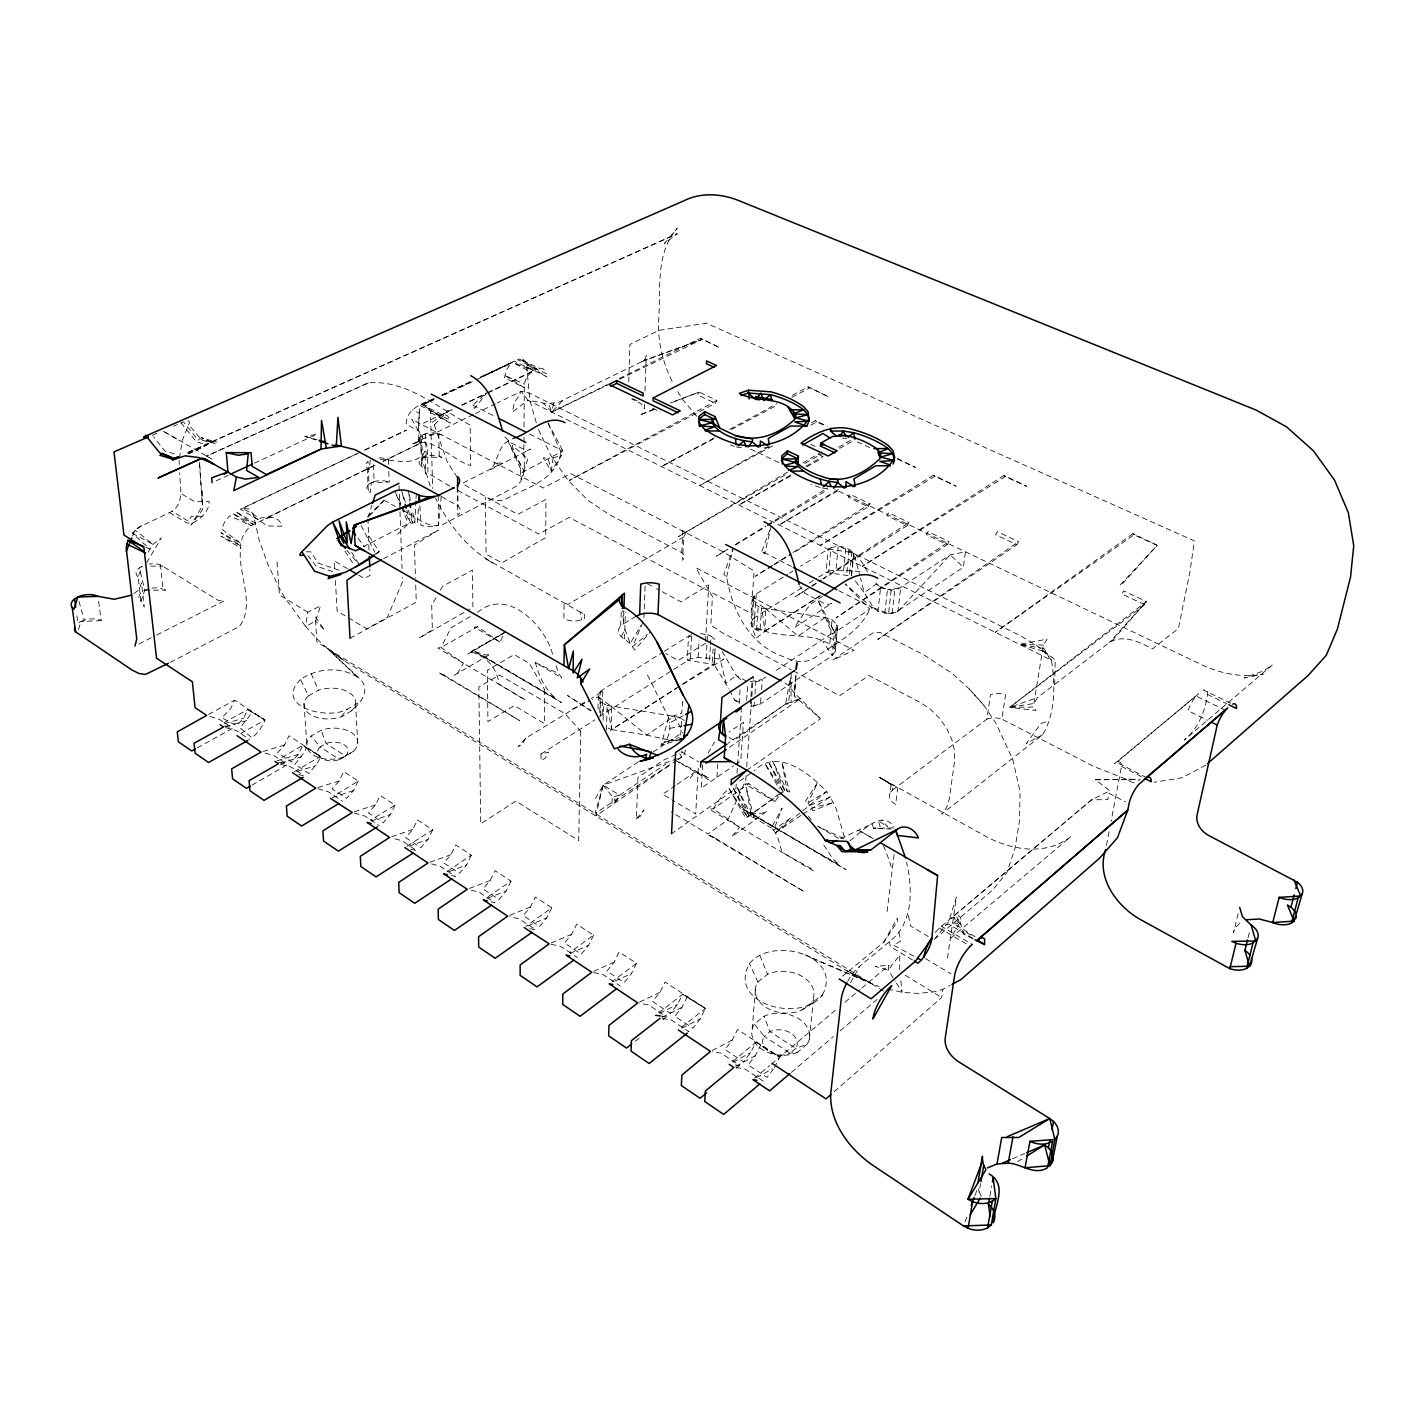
<?xml version="1.0" encoding="UTF-8"?>
<svg xmlns="http://www.w3.org/2000/svg" width="1425" height="1425" viewBox="0 0 1425 1425"><rect width="100%" height="100%" fill="white"/><g stroke="black" fill="none" stroke-linecap="round" stroke-linejoin="round"><path stroke-width="0.75" stroke-dasharray="5 3.75" d="M524.008 444.44C522.637 458.494 529.423 479.21 513.819 487.599L442.356 524.756C427.749 529.53 415.53 515.832 403.097 510.773M524.008 442.249L524.008 435.676M524.008 426.912L524.364 384.162A13.769 8.497 -64.5 0 1 531.276 372.263L533.787 370.66L514.211 361.131L480.1 377.126M527.108 367.116L546.594 376.592L526.912 364.871L546.292 373.635A13.751 8.461 -64.5 0 0 539.523 368.327L537.029 369.111L517.453 359.617L522.832 359.136L526.377 362.876L529.851 400.3L536.815 424.472M899.709 969.819L899.745 954.964L888.292 970.104L875.217 966.328L888.897 965.366L888.292 970.104L895.256 981.202M791.142 673.598L791.053 702.632L801.367 698.108L728.033 748.267M541.072 753.967L541.037 760.718L545.187 758.082L548.607 752.133L541.072 753.967L594.724 719.946M750.779 698.571L750.191 706.711L760.487 703.968L832.164 655.66L835.157 651.777L837.562 625.611L832.058 619.626L825.093 617.47L765.581 608.635C758.367 608.956 747.252 599.693 756.319 593.887L787.651 574.346M598.019 709.027L598.322 696.683L602.811 689.629L662.429 652.436M602.187 714.263L602.811 689.629L600.281 691.695L599.676 716.348L690.377 658.849L698.108 657.584L723.757 659.152L678.763 686.957M835.157 651.777L837.562 625.611M600.442 716.116L600.798 701.688L598.322 696.683L592.301 699.55M603.131 720.248L603.559 703.754L600.798 701.688M752.756 600.103L765.581 608.635L765.011 631.097L755.998 638.4L751.082 623.918L752.756 600.103L756.319 593.887L753.807 628.372L759.935 631.631L761.698 607.745L765.011 631.097C784.961 638.934 820.764 630.954 835.21 649.568M606.444 730.099L607.103 705.339L603.559 703.754M368.968 549.836L367.988 519.448M628.746 381.864L629.886 344.44L659.098 330.279L706.444 323.208L1194.382 540.912L1189.964 571.746L1178.439 628.443L1152.415 648.945C1139.929 642.087 1123.114 633.947 1109.38 642.479L1037.56 697.52L1033.891 703.522L1009.666 707.352L1146.448 601.528L1123.63 590.858L1121.867 593.993L1144.667 604.699L1146.448 601.528L1109.38 642.479M623.883 610.702L623.473 623.794L620.677 626.002A18.596 10.723 2 0 0 621.371 636.743L630.153 643.512L634.695 649.978L650.53 631.667M624.488 638.988L625.379 612.447M202.35 491.073L202.76 509.402L191.093 525.113L202.439 505.857L199.625 462.43M644.545 404.219L644.385 408.637L640.805 403.542L631.649 398.911M645.008 390.931L646.273 355.537L645.169 358.958L641.392 361.843L558.297 402.456L546.007 403.596L527.927 400.247L521.354 391.323L497.396 402.919M636.387 818.876L644.011 809.917L640.502 816.062L636.387 818.876L637.937 777.391L664.21 759.774L677.855 753.718M643.94 617.452L645.24 582.647M620.677 626.002L621.389 608.35M681.756 552.633L682.878 529.334A13.983 7.553 2.6 0 1 683.733 536.922L682.593 560.274A13.876 7.624 2.6 0 0 681.756 552.633L609.259 514.603L587.599 500.015L567.756 479.904L550.869 455.572L537.973 428.498M680.723 735.086L681.56 718.556L678.158 717.06L607.103 705.339L611.717 729.618L608.653 732.397M682.717 701.153L681.684 713.355L668.557 717.416L661.075 745.204L679.529 739.771M677.997 759.614L681.649 757.103L681.969 750.886M690.377 658.849L691.535 636.886M415.94 500.603L414.764 522.672L417.311 523.777L418.54 506.267M416.064 498.394L416.296 493.976M698.108 657.584L699.069 640.021M698.303 768.324L695.703 814.013L671.816 799.746M705.553 641.108L708.742 584.98L681.043 601.795L656.551 588.685M706.123 658.795L707.014 643.441M707.138 641.25L707.512 634.659L699.443 633.448M702.65 764.691L701.278 788.221L733.572 765.831M709.561 660.256L710.327 647.092M710.469 644.902L710.986 636.12L707.512 634.659M712.304 662.18L713.088 648.998M890.5 792.158L892.549 790.038L893.048 785.923L879.35 777.231L897.697 787.865L895.666 804.466A16.049 10.064 7.8 0 1 890.5 792.158L890.946 784.516L891.783 785.104L879.35 777.231L984.23 835.46C1010.129 850.119 1045.665 856.336 1070.727 836.689L950.742 938.113L960.254 921.975L960.878 917.842L958.562 915.687L950.635 918.644L1091.586 799.799L1109.933 790.804L1095.326 779.724L1140.249 779.332M715.083 649.052L714.157 664.424L728.887 688.827M716.935 777.337L717.772 764.014M433.93 398.786C422.406 403.026 405.787 409.313 406.25 424.383L419.324 431.241L419.021 443.887L383.076 461.344M740.092 689.825L739.112 704.075L734.641 699.996L729.849 690.68M736.244 784.088L735.941 788.417L671.549 833.75M737.01 773.258L741.374 710.487M746.647 700.316L747.662 686.048M751.082 623.918L752.471 619.501L754.146 595.703M691.642 634.695L688.524 636.173L687.277 660.345L714.157 664.424L714.976 648.874M750.922 696.522L751.955 682.272L759.4 681.007L766.027 677.089M746.077 775.752L745.756 780.134L727.961 819.713L707.976 833.999L671.246 811.912M746.718 766.953L751.67 698.784M751.812 696.593L753.255 676.804M756.533 630.206L758.26 606.337M754.057 706.39L754.359 702.311M754.965 694.153L755.856 681.934M760.95 697.858L760.487 703.968L750.191 706.711M761.573 689.718L762.339 679.547L747.965 681.969L736.28 675.575L722.137 651.403M795.809 676.02L794.277 695.97L820.497 718.752L746.504 770.498M752.186 1029.153L755.606 987.062M795.969 675.04L794.277 695.97L795.542 675.45M790.786 677.926L788.595 703.843L785.62 704.039L727.89 743.387M818.538 577.161L828.833 571.087L831.007 547.77C848.285 541.589 860.914 558.226 867.415 571.942M419.858 506.017L420.856 525.273A17.527 9.316 -1.1 0 0 438.472 525.291L441.447 494.119M828.833 571.087L835.958 569.982L838.185 546.683M829.777 643.548L832.058 619.626M834.284 647.36L836.6 623.42M843.547 571.087L845.827 547.77M846.877 572.387L849.193 549.088M849.603 574.115L851.918 550.78M370.268 459.883L369.271 469.698L367.258 468.237A13.555 6.929 -1.6 0 1 367.988 461.308L369.022 484.126A13.448 6.982 -1.7 0 0 368.309 491.126L370.304 492.587L371.302 482.701L374.134 481.579L373.136 458.779M809.364 1039.003L813.639 996.93M851.402 575.575L853.86 552.775L828.21 549.07L800.565 566.313M880.579 587.741L891.195 590.11L898.053 589.024L950.208 554.859L965.455 551.796L963.389 567.203L895.327 612.625L888.541 613.73L877.978 611.361L880.579 587.741L873.578 580.652M685.55 750.156L683.947 755.054L677.962 759.507M884.818 613.445L887.454 589.843L876.037 584.125L864.298 592.711L873.489 607.709L877.978 611.361M873.489 607.709L888.541 613.73L891.195 590.11M1146.644 777.712L1116.737 762.286L1198.496 693.815L1114.386 763.853L1116.737 762.286A17.438 6.145 -62.3 0 1 1121.493 766.401L1111.072 821.495M892.121 613.445L894.811 589.825M888.541 613.73L897.946 611.325L900.671 587.741L887.454 589.843M887.08 911.572L894.597 850.832M1054.66 684.766L1055.212 659.775L1036.403 645.4L1020.941 636.013L530.296 393.585L522.957 391.252L520.285 391.857L520.018 394.351L514.3 402.741L512.377 412.039L527.927 400.247L1051.418 660.22C1055.319 683.947 1055.658 713.48 1042.726 734.605L941.676 814.12L946.699 807.458L949.335 798.695L954.518 761.502L954.554 751.028L951.918 739.771L946.788 728.567L939.503 718.2L930.632 709.401L920.764 702.81L868.894 675.45L839.628 695.792L793.102 670.765M847.608 981.469A26.63 10.545 -59.3 0 1 859.827 966.168L889.378 941.711C913.55 923.329 912.819 889.111 906.532 862.41M1230.737 703.22L1203.484 690.021A16.672 5.593 -63.2 0 1 1207.474 694.42C1205.158 711.698 1197.944 728.87 1184.157 740.092L1272.347 664.976L1263.815 670.783L1244.132 677.962L1263.209 674.132C1242.404 677.979 1220.851 673.74 1201.863 664.816L834.943 489.416M972.954 938.808L963.318 933.981L963.817 930.561L972.438 936.403M834.248 1091.639L941.693 997.464L942.905 989.271L950.101 985.405M947.465 958.117L956.407 897.18L948.712 921.583L935.53 937.846M892.549 790.038L986.884 719.144L990.482 694.812A15.515 9.102 8.9 0 1 1005.569 694.741L1001.846 719.055L1094.258 766.703L1124.2 778.353L1139.145 780.294M179.479 458.298L182.151 440.824L189.65 422.103L188.617 420.927L185.66 421.23M253.828 516.634L267.312 525.95L281.847 526.235C280.173 516.42 267.579 515.779 260.045 518.326L242.695 508.369L249.108 508.992L253.205 514.158L259.225 540.182L267.704 564.051L278.926 587.385A133.38 71.553 61.9 0 0 285.463 598.589L305.591 626.43L315.584 621.158L320.607 605.767L307.8 612.18L305.591 626.43L316.688 638.525A133.38 71.553 61.9 0 0 327.394 648.428L360.293 679.208C373.831 693.191 353.952 711.146 341.323 716.793A25.882 15.337 -4 0 1 310.329 714.531A25.882 15.337 -4 0 1 308.459 695.863L300.515 679.458C317.615 667.559 343.496 665.938 360.293 679.208M1033.891 703.522L1043.367 645.08L1047.072 639.184L1019.409 644.314L1045.558 651.902L1051.418 660.22L1041.55 648.981M981.362 1196.288L979.189 1191.834L980.578 1183.658M989.894 1196.163L991.675 1185.938M729.137 737.473L734.142 740.394L785.62 704.039L790.358 677.944M423.207 457.283L441.928 457.265L439.274 456.196A13.146 6.733 -0.9 0 0 426.182 456.125L423.207 457.283A13.146 6.733 -0.9 0 0 421.533 466.171L420.856 443.567L422.744 434.661L441.394 434.768L438.722 433.699A13.235 6.662 -0.8 0 0 425.541 433.627L420.5 435.997L423.207 457.283L421.533 466.171L425.487 471.123L425.63 473.866L424.971 451.191C416.207 467.364 394.654 459.669 380.315 459.562M1106.459 845.274L1109.398 830.134M553.595 403.382L551.76 412.092L543.495 403.346M726.643 577L732.913 549.124L723.847 574.382L726.643 577C732.414 610.88 749.497 645.347 784.213 656.943C793.725 661.948 805.962 663.89 815.26 657.353C835.424 643.512 859.168 632.753 869.838 609.17L872.332 607.869L845.043 583.876L869.838 609.17L832.467 633.983L817.772 600.032L834.961 632.7L832.467 633.983M638.4 761.787L603.167 785.175L595.846 815.973L670.694 764.619M1238.147 913.71L1233.533 932.627L1234.638 928.352L1241.371 921.726M1248.051 937.757L1249.618 931.433M78.607 629.565L80.833 621.514L84.271 620.124A15.372 8.39 -7 0 1 101.139 620.641L98.503 600.388M677.516 758.581L603.167 785.175L595.098 813.39L676.127 760.701M801.616 587.884L754.609 617.666L751.937 626.216L765.011 631.097L820.23 596.006M367.899 517.507L371.889 505.287M148.378 588.863L144.78 590.271A14.927 8.087 -5.8 0 0 140.95 601.065L138.136 576.965L142.251 566.135L139.418 567.773L144.78 590.271L140.95 601.065L144.317 607.068L141.502 582.914L139.169 589.487L133.024 594.278M240.736 733.554L264.997 720.035L234.68 700.174L230.601 708.652L221.89 717.772L236.639 725.61L243.443 718.325L247.914 709.472L264.997 720.035L263.928 722.938L258.958 731.239L252.136 737.847L240.006 727.837L249.393 716.205L251.281 711.681L247.914 709.472L223.832 722.724M761.876 551.315L771.21 526.252L764.655 553.897L761.876 551.315L791.463 566.473M965.028 1221.848L967.326 1215.739M974.967 1195.397L977.265 1189.305M294.441 771.62L320.554 756.408L302.777 745.418L298.235 754.431L291.377 761.93L277.59 752.649L284.537 744.99L289.043 735.781L320.554 756.408L318.648 761.146L309.011 773.49L294.868 764.245L304.362 752.311L306.286 747.715L302.777 745.418L278.712 759.258M358.192 781.06L353.578 790.483L346.56 798.41L332.15 788.844L339.15 780.971L343.746 771.602L358.192 781.06L334.02 795.969M132.614 535.942L135.001 530.118L138.136 527.588L169.575 512.59C185.179 505.269 180.138 486.032 179.479 472.637M394.974 805.143L390.29 814.673L383.236 822.742L368.452 812.927L375.488 804.929L380.154 795.435L394.974 805.143L370.803 820.087M432.683 829.849L427.928 839.485L420.856 847.679L405.697 837.633L412.751 829.493L417.472 819.892L432.683 829.849L406.695 846.397M471.354 855.16L466.527 864.939L459.42 873.276L443.87 862.962L450.959 854.679L455.768 844.954L471.354 855.16L447.058 871.494M511.023 881.149L506.142 891.035L499.017 899.531L483.057 888.951L490.164 880.525L495.027 870.675L511.023 881.149L486.798 897.572M642.924 622.191L632.629 646.576L647.271 634.374M551.76 907.832L546.79 917.842L539.63 926.482L523.26 915.616L530.403 907.03L535.337 897.073L551.76 907.832L525.878 926.339M593.566 935.21L588.525 945.345L581.347 954.162L564.532 943.012L571.692 934.248L576.715 924.166L593.566 935.21L569.519 952.612M636.512 963.336L631.4 973.596L624.186 982.591L606.908 971.12L614.104 962.213L619.198 951.989L636.512 963.336L612.572 981.255M681.667 1027.247L705.428 1008.455L682.664 994.276L677.445 1004.447L670.356 1013.353L652.668 1001.472L659.882 992.388L665.065 982.021L705.428 1008.455L700.174 1018.946L692.942 1028.191L674.827 1016.328L681.934 1007.386L687.135 997.215L682.664 994.276L657.317 1013.959M621.371 636.743L624.827 629.048L630.153 643.512L640.805 625.753M732.503 1061.572L755.927 1042.263L760.612 1045.344L755.268 1055.747L748.143 1064.956L767.077 1077.371L773.187 1069.498M148.129 552.205L152.956 544.332L161.328 537.866L146.027 563.855M561.076 452.331L547.253 421.533L562.964 450.959L561.076 452.331C554.984 481.365 528.408 486.406 505.465 499.267C498.982 501.921 491.892 500.335 485.854 497.307M837.508 627.819L834.48 631.667L773.437 672.173M499.908 642.052L477.607 626.715L474.436 627.285L499.908 642.052L504.254 633.608M800.975 815.403L775.645 832.681L790.982 817.754L773.668 830.098L771.335 827.978L782.111 808.171L773.668 830.098L777.623 836.974L782.04 852.293L811.021 868.448L813.746 871.12L709.258 809.115L713.23 808.848L748.837 783.714L775.04 801.527L781.345 792.621M774.345 1067.824L779.724 1057.118L737.527 1029.473L732.218 1040.054L724.969 1049.441L743.458 1061.857L750.583 1052.665L755.927 1042.263L779.724 1057.118L760.612 1045.344M850.547 982.68L859.827 966.168M883.821 942.139L897.34 918.092L897.821 921.031L883.821 942.139L842.62 976.178M1016.862 544.724L1018.59 541.678L997.322 531.721L995.594 534.749L1016.862 544.724L877.836 639.397L1018.59 541.678M947.287 544.653L949.032 541.589L928.102 531.596L926.375 534.642L947.287 544.653L836.012 617.827L949.032 541.589M868.181 506.801L869.891 503.809L849.888 494.261L848.196 497.236L868.181 506.801L792.959 553.096M907.298 525.504L909.007 522.494L888.559 512.733L886.849 515.725L907.298 525.504L823.223 578.978M595.454 798.641L603.167 785.175L619.626 795.132L612.216 797.198L612.002 804.021L616.134 801.224L619.626 795.132L665.813 764.085M708.136 753.148L714.584 741.855M716.953 400.443L569.412 480.403L715.35 403.239L716.953 400.443L699.087 392.089L670.409 402.901M525.647 738.203L522.245 744.117L518.077 746.718L525.647 738.203L589.291 699.461M822.492 994.882C843.76 954.465 770.818 936.011 749.532 963.567C726.34 1004.269 801.616 1023.809 822.492 994.882L801.865 1010.004A29.497 20.805 6.1 0 1 765.884 1007.332A29.497 20.805 6.1 0 1 757.904 982.003L749.532 963.567M436.068 597.627L431.686 605.18L432.381 629.939L418.879 638.222L465.387 611.681M440.45 590.057L442.658 586.281L472.352 570.125L472.922 607.299L467.275 610.595M600.281 691.695L598.749 694.1L591.179 698.392M487.688 391.732L474.578 408.405L472.779 405.217L486.192 393.068M341.323 716.793L347.379 709.116L358.031 703.042M690.056 778.335L695.24 771.94L708.938 778.139L674.773 759.792M169.575 512.59L186.942 523.028L192.66 523.046C200.854 518.878 209.172 511.219 209.172 501.368L194.103 501.333L180.832 493.46M1111.963 640.947L1146.448 601.528M807.227 1044.169L797.733 1052.184L790.109 1053.182A17.385 12.576 6.2 0 1 768.948 1051.579A17.385 12.576 6.2 0 1 764.228 1036.313L754.448 1024.058L764.014 1016.257A29.07 20.947 6.2 0 1 799.087 1019A29.07 20.947 6.2 0 1 807.227 1044.169L795.791 1048.39L790.109 1053.182L764.228 1036.313L769.945 1031.611A17.385 12.576 6.2 0 1 790.964 1033.232A17.385 12.576 6.2 0 1 795.791 1048.39L769.945 1031.611L764.014 1016.257M145.742 547.307L149.678 548.874L132.204 533.146L141.449 525.665M897.946 611.325L950.208 554.859L963.389 567.203M757.904 982.003L767.594 974.29A29.497 20.805 6.1 0 1 803.183 977.051A29.497 20.805 6.1 0 1 811.484 1002.06M369.342 515.975L383.717 500.816M562.287 400.977L551.76 412.092L548.554 403.685M434.34 424.953L448.287 410.489L431.917 422.619L434.34 424.953L447.379 462.27L458.191 478.693M367.757 516.367L383.272 500.923M300.515 679.458C272.887 707.245 328.89 720.391 347.379 709.116M397.575 534.215L408.405 523.83L414.764 522.672L412.27 509.918M935.406 932.484A25.223 9.548 -60.2 0 1 939.36 928.049L1091.586 799.799L1107.831 799.639L1109.042 793.28L1125.394 801.865M779.279 793.868L745.809 818.199L728.994 788.577L723.223 793.974L713.23 808.848L739.611 827.123L731.72 836.724L767.042 811.146C759.507 815.723 750.209 813.265 743.031 809.186L846.022 869.678L749.675 812.286M661.075 745.204L664.513 742.176L679.191 737.562M752.471 619.501L754.609 617.666M791.463 1072.295L833.429 1036.581M840.144 1030.863L877.087 999.459M934.212 939.467L992.227 890.447L1006.958 872.527L1015.01 848.338L1019.481 821.067L1020.086 791.748L1012.908 759.899L996.057 723.437L983.873 705.304L969.374 689.041L952.132 673.402L924.059 654.948L880.276 632.486L873.578 632.433L832.681 660.096L854.02 650.299L695.738 567.631L712.447 596.576L710.79 625.058L721.353 632.166L791.16 669.714M754.538 1078.262L769.642 1065.579M771.335 1064.154L836.404 1009.417M844.882 1002.309L860.112 989.52M861.804 988.095L888.897 965.366M775.645 832.681L826.518 791.641C809.543 773.098 777.07 747.43 754.057 770.978M736.333 1068.198L739.628 1065.455L721.032 1053.093L712.607 1051.757M375.933 554.165L379.139 551.653L368.273 534.963M635.212 1041.247L640.413 1037.186M663.017 1019.516L666.49 1016.809L648.713 1004.981L639.593 1003.253M683.733 536.922L567.987 604.396L564.104 602.632L563.89 618.557A14.482 8.265 0.9 0 0 581.489 619.857L584.446 618.521L584.517 614.549L485.889 558.814L492.801 563.035C467.347 548.322 448.537 524.275 435.587 498.251M849.977 840.732C860.647 833.322 881.487 808.349 893.992 826.91M1144.667 604.699L1009.666 707.352L1035.993 710.469L1034.194 706.996L1009.666 707.352L1037.56 697.52M353.578 751.224L339.56 759.561A15.283 9.316 -4.3 0 1 321.284 758.207A15.283 9.316 -4.3 0 1 320.126 746.896L311.167 735.959L321.106 730.259A25.543 15.497 -4.3 0 1 351.405 732.557A25.543 15.497 -4.3 0 1 353.578 751.224L339.56 759.561L320.126 746.896L326.058 743.458A15.283 9.316 -4.3 0 1 344.227 744.812A15.283 9.316 -4.3 0 1 345.491 756.069L326.058 743.458L321.106 730.259M529.637 434.055L562.964 450.959L522.173 472.387L508.03 441.144L513.926 438.188M728.994 788.577L747.288 816.917L777.712 795.88M779.493 794.598L784.819 790.768L789.575 792.015L781.933 761.93L787.134 790.982L772.671 761.039L784.819 790.768L782.842 791.303L764.815 763.444L779.279 788.969M1132.964 533.609L995.309 632.344L1133.962 534.803L1157.225 545.312L1122.437 583.858L1119.818 585.354L1157.225 545.312L1132.964 533.609L1133.962 534.803M308.459 695.863L318.523 690.252A25.882 15.337 -4 0 1 349.214 692.568A25.882 15.337 -4 0 1 351.387 711.039M739.735 781.043L752.275 772.243M735.371 764.584L740.751 760.861L743.476 722.297L729.03 732.076M675.308 785.567L662.643 794.259L669.982 798.641M677.124 784.338L695.24 771.94M802.792 814.174L830.258 796.967L836.065 808.313L845.025 839.378L817.238 825.983M653.238 751.937L682.913 732.236M809.881 587.207L795.203 596.79L810.148 587.296M811.716 586.013L820.907 580.011M822.742 578.817L909.007 522.494M375.47 554.04L379.139 551.653M607.905 728.015L611.717 729.618L680.438 685.461M682.29 684.249L713.872 663.961M820.159 595.65L765.011 631.097L753.807 628.372M822.688 596.256L811.912 603.185L807.387 608.154L794.366 627.677L831.826 603.327L828.299 604.503L824.077 603.398L804.911 593.299L799.853 586.174M1004.055 475.38L862.339 566.313L1005.195 476.627L1026.855 486.406L1004.055 475.38L1005.195 476.627M801.865 1010.004L812.321 1003.289M812.018 586.103L821.352 580.153M598.322 696.683L611.2 706.319L611.717 729.618L676.893 688.132M809.133 583.11L816.65 578.354M772.243 565.565L755.339 576.252L772.279 565.832M774.131 564.371L791.017 553.684M792.906 552.508L869.891 503.809M705.428 643.263L678.175 660.47L665.813 653.63M369.022 484.126L371.302 482.701L389.239 482.077L388.669 467.578M187.655 452.562L677.196 233.771L664.388 243.55L677.196 228.321C654.627 253.882 661.2 290.985 658.528 322.014C657.994 343.585 663.498 365.138 673.58 384.144M1042.726 734.605L1026.232 743.636L1040.945 723.473L1048.586 721.032M664.299 651.278L688.524 636.173L692.692 636.797M789.503 573.206L793.191 570.908M933.624 475.113L820.194 545.383L934.853 476.342L956.157 486.174L933.624 475.113L934.853 476.342M1017.592 1161.678L1024.807 1157.207M774.149 564.674L791.089 554.254M727.765 549.231L716.419 556.178L727.783 549.409M735.318 544.599L765.528 526.074M767.416 524.917L827.872 487.867M635.96 616.277L623.473 623.794L622.761 610.541M838.096 489.612L779.065 524.97L839.663 489.719M505.127 631.916L467.667 654.182L505.733 632.059L469.591 652.312L472.512 652.347C487.314 657.335 497.307 668.574 499.017 684.321L525.593 700.103L437.867 648.037L441.02 647.484L477.607 626.715M735.353 544.902L765.617 526.858M767.505 525.736L828.067 489.63M787.562 472.049L678.407 536.584L787.758 473.385M802.881 463L822.029 451.672M252.083 785.122L287.476 764.637L273.6 755.41L263.18 752.649M790.661 475.042L738.916 505.02L791.249 475.612M805.998 466.153L823.24 456.16M838.577 447.29L853.913 438.401M805.036 463.41L822.296 453.417M769.126 446.613L699.711 485.551L773.828 445.259M811.538 422.833L815.385 420.66L827.337 426.164M470.25 616.58L451.048 627.819L441.02 647.484L463.392 663.177L457.835 672.992L454.005 675.379L490.325 654.253L485.622 655.019L474.81 651.599L561.61 702.596L480.35 654.111M477.642 612.429C507.353 586.316 546.363 626.644 552.971 655.749M806.764 466.901L822.261 458.173M839.699 448.376L855.214 439.666M197.327 747.858L232.738 728.228L219.379 719.34L208.798 716.062M756.443 1077.692L772.546 1068.803M735.799 1066.399L755.268 1055.747M714.192 437.867L661.432 466.545L713.978 438.686M729.832 429.352L776.732 403.863M792.371 395.348L808.011 386.852L828.691 396.88L808.011 386.852M208.549 714.406L234.68 700.174M350.033 638.275L416.278 602.205L415.548 580.242M810.878 425.113L816.739 421.925L824.701 425.594M733.056 1062.195L750.583 1052.665M677.249 739.771L664.513 742.176A25.062 19.772 73.1 0 0 669.857 728.317L669.697 722.849L683.466 715.546M1205.799 765.118L1181.931 777.818L1154.072 782.218M731.488 429.406L776.251 405.68M791.819 397.415L809.329 388.134M712.304 1050.474L732.218 1040.054M383.521 558.707L438.383 530.118L414.408 545.116L415.477 578.051M170.359 662.304L239.347 626.519C256.126 604.503 237.12 572.886 240.683 548.019L240.843 543.335A20.324 13.805 -57.7 0 1 251.192 525.683L375.345 465.031M363.375 546.683L410.204 522.708L406.838 510.382M463.285 482.897L502.17 463.161L495.544 463.036M138.973 643.993L154.844 635.96M156.821 634.962L224.259 600.816L217.847 600.21L160.402 564.852A15.034 8.016 -5.6 0 0 149.376 564.051M681.934 1028.102L700.174 1018.946M662.108 1017.29L681.934 1007.386M607.228 384.518L551.76 412.092L607.762 384.999M619.127 378.605L700.352 338.242L719.91 347.736L700.352 338.242M659.597 1013.3L677.445 1004.447M473.438 414.532L411.54 444.511C432.719 434.518 451.565 460.649 470.749 465.512L470.143 425.006C438.205 408.013 406.553 379.388 368.22 382.915L206.447 456.16M475.433 413.571L495.401 403.898M375.096 465.209L265.282 518.504L271.854 517.471M383.289 461.183L419.021 443.887L418.469 425.612L419.894 405.359L439.595 415.548L452.206 409.955M619.75 379.192L701.759 339.542L643.601 360.507M242.695 508.369L356.517 453.987M364.497 450.175L406.446 430.154L362.413 451.102M451.618 409.812L418.469 425.612L419.538 410.738L419.413 413.268L412.395 409.848M461.647 405.038L485.693 393.567M487.688 392.623L537.029 369.111L519.341 358.975L539.523 368.327M462.092 405.252L485.8 393.941M487.777 392.997L531.276 372.263L512.305 362.271L480.172 377.34M572.28 709.116L590.306 700.512M639.611 1002.042L659.882 992.388M360.418 452.063L240.344 509.224L258.299 519.751L255.289 523.1L235.553 511.504L253.205 524.257L232.471 513.321L251.192 525.683L229.55 515.743L224.651 521.924L221.677 529.138L240.843 543.335L221.053 532.772L240.629 545.722L221.035 536.245L240.683 548.019M840.625 838.613L872.225 823.686L873.543 828.406L890.981 829.012M441.964 395.01L472.067 380.903M421.942 404.647L427.375 405.519L430.403 410.507L449.873 419.93A14.268 9.156 -62.7 0 0 442.32 414.675L421.942 404.647L433.984 399L421.942 404.647L439.595 415.548M442.017 395.242L472.138 381.098M423.92 404.451L433.984 399.713M444.048 394.992L474.24 380.831M476.253 379.887L512.305 362.271L533.787 370.66M831.007 547.77L828.21 549.07L826.055 572.387L851.509 576.11L853.86 552.775L859.898 575.896M216.155 480.831L228.249 475.238M254.452 463.161L316.902 434.322L304.879 436.442L317.437 440.396M442.053 395.366L472.245 381.455M480.296 377.732L510.488 363.82L506.124 370.34L504.503 377.839L524.026 387.458L504.682 375.381L524.364 384.162M615.208 981.041L631.4 973.596M368.22 382.915L206.625 456.089L210.009 457.995M593.798 971.333L614.104 962.213M188.474 452.384L677.196 233.771M187.868 453.631L207.355 444.903L196.525 441.928L181.082 422.887L173.422 426.218M152.404 435.373L158.478 432.541M570.16 953.325L588.525 945.345M1012.534 1158.792L1024.575 1153.573M527.927 925.947L546.79 917.842M551.226 942.958L571.692 934.248M188.243 452.918C191.36 455.804 218.061 434.928 217.223 443.959L201.833 440.2L188.706 424.686M810.113 805.303L830.258 796.967L826.518 791.641L807.957 802.952L805.553 801.188L817.772 782.236L807.957 802.952L812.98 810.825L833.465 802.578L811.84 807.993M181.082 422.887L183.54 421.889L198.182 440.254L199.749 438.686L212.806 442.623L201.067 437.528L215.175 441.821M509.758 915.331L530.403 907.03M487.475 898.302L506.142 891.035M449.32 871.601L466.527 864.939M653.95 409.545L639.593 415.102L654.039 409.082M672.404 402.402L699.087 392.089L697.484 394.85L715.35 403.239M469.395 888.434L490.164 880.525M785.62 704.039L801.367 698.108M641.392 361.843L701.759 339.542M430.047 862.232L450.959 854.679M409.028 846.094L427.928 839.485M391.732 836.707L412.751 829.493M332.239 797.608L353.578 790.483M371.302 820.978L390.29 814.673M354.362 811.805L375.488 804.929M317.917 787.526L339.15 780.971M263.037 751.509L284.537 744.99M280.636 763.087L301.726 756.746M277.127 760.754L298.235 754.431M296.845 771.442L315.994 765.724M224.366 723.597L243.443 718.325M246.81 720.533L223.493 727.017L236.105 730.473L249.624 739.468M669.857 728.317L681.987 726.055M763.818 447.967L769.607 446.951M748.837 783.714L744.848 784.035L775.04 801.527M101.139 620.641L80.833 621.514L77.947 623.277L76.558 613.124M893.493 827.889L873.543 828.406L880.187 826.322L878.138 820.568L887.668 826.928L881.719 819.927M144.78 590.271L165.799 590.128L163.056 588.846L160.402 564.852M1095.326 779.724L1131.664 779.635L1126.961 780.419L1134.763 783.144M150.623 566.135L163.18 566.135M202.19 516.277L191.377 516.26L188.456 521.283L172.015 511.183M306.339 551.796L310.792 551.831L318.113 563.089L341.127 570.908M860.059 571.443L835.958 569.982M842.549 438.098L846.717 438.508M735.941 1067.681L744.313 1068.572L763.159 1081.112M735.442 1065.009L739.628 1065.455M747.288 816.917L732.682 787.01L749.265 816.382L754.039 817.701L771.335 827.978M662.304 1018.572L670.979 1019.783L689.005 1031.771L684.712 1031.041M659.971 1015.883L666.49 1016.809M611.717 729.618L646.772 735.122L673.099 740.893M736.547 446.951L742.657 447.984M821.993 487.92L828.281 488.989M1043.706 648.5L1019.409 644.314L1043.367 645.08L1045.558 651.902M529.904 928.673L535.658 929.759L519.27 918.858L509.633 916.613M593.637 972.616L602.953 974.522L620.231 986.029M451.493 875.538L455.448 876.393L439.88 866.044L429.958 863.497M551.065 944.241L560.559 946.325L577.374 957.511M887.971 989.11L902.203 992.299L917.896 993.439L932.716 991.996A157.694 99.198 52.3 0 0 942.905 989.271M491.126 901.793L495.027 902.72L479.067 892.103L469.27 889.717M280.6 764.263L290.967 766.971L303.258 775.147M279.175 762.464L287.476 764.637M410.845 849.14L416.866 850.725L401.708 840.643L391.626 837.953M304.879 436.442L317.08 439.719M224.331 725.913L232.738 728.228M354.273 813.052L364.462 815.866L379.246 825.698M317.846 788.773L328.142 791.712L342.57 801.295M298.805 774.505L305.021 776.322M174.402 453.934L164.908 451.03L153.651 436.941M332.684 571.657L315.994 566.01L307.889 555.554M811.662 958.223L870.586 983.143A157.694 99.198 52.3 0 0 879.136 986.456M734.641 699.996L740.466 702.507M804.965 954.803L870.586 983.143L846.931 970.852L344.333 660.826L327.394 648.428L356.161 676.02M862.659 979.527L846.931 970.852L870.586 983.143M897.091 458.298L915.402 467.382L894.579 457.799M857.244 441.857L871.868 448.608M810.611 444.297L816.329 446.987M818.271 454.308L824.095 457.051M535.426 662.643L558.564 673.58L561.913 677.997L535.426 662.643C538.971 676.056 545.009 689.237 555.75 698.392L474.81 651.599M750.619 449.107L778.727 462.537M632.682 398.697L638.632 401.565M652.543 408.227L660.488 412.039M1207.474 694.42L1226.836 703.808M1225.429 710.363L1196.163 696.113A16.69 5.611 -63.2 0 0 1188.04 710.683L1207.509 720.266M472.779 405.217L494.35 416.153M838.808 590.698L872.332 607.869M1121.493 766.401L1141.942 776.946M430.671 412.805L450.3 422.958L430.403 410.507L432.683 488.472M647.128 583.662L654.663 587.688M449.748 486.121L427.999 473.118L427.233 445.865L411.825 419.36L543.299 488.027L570.677 473.617L722.653 551.6L754.146 571.015L751.153 613.373L569.216 517.435L538.775 534.001L451.689 487.172M132.204 533.146L152.956 544.332L135.001 530.118M441.893 496.808L458.084 506.053A17.421 9.245 -0.9 0 1 457.728 515.298L457.14 485.711M913.835 956.193L893.707 945.256L900.689 940.963L898.819 931.772M383.806 500.086L395.384 506.498M176.771 438.9L162.521 430.778L211.684 458.939M873.24 838.613L858.206 830.027L873.258 838.666M819.09 827.052L839.503 838.88M743.031 809.186L839.129 864.815L832.788 858.652L822.973 843.814M681.756 751.973L698.678 761.805M347.397 568.575L334.287 560.916L334.911 571.799M358.637 575.148L364.248 578.443L370.144 575.344L369.859 568.967M590.752 710.843L567.524 695.525L591.179 710.612M674.702 759.935L711.217 781.31M972.901 938.398L948.516 924.112L941.319 926.25L972.242 944.419M939.36 928.049L970.283 946.253M928.316 936.546L910.611 926.054L907.939 913.354M925.555 958.633L950.92 973.845M582.558 613.356L580.171 611.931L581.489 619.857M912.499 959.933L890.34 946.592L889.378 941.711M307.8 612.18L279.496 594.973L276.788 558.618M905.196 975.27L941.693 997.464M251.281 711.681L264.997 720.035M306.286 747.715L320.554 756.408M883.607 991.159L316.902 641.962L315.299 616.722L324.651 630.206L315.584 621.158M687.135 997.215L705.428 1008.455M975.092 936.724L952.898 923.044L957.653 923.258L953.396 916.987L960.735 924.558L956.193 915.901M784.926 682.985L789.022 685.728L793.832 692.408L820.497 718.752M464.764 485.052L517.756 514.425L545.953 499.445L545.686 537.581L501.867 562.875L486.067 554.129L485.426 497.129M710.986 636.12L715.599 640.252M333.005 652.971L344.333 660.826L327.394 648.428M740.786 679.636L736.28 675.575L726.02 683.234L718.218 650.993M681.56 718.556L684.249 720.533M611.2 706.319L646.772 735.122L674.292 716.134L681.969 730.455M765.581 608.635L798.107 636.049L825.093 617.47L834.48 631.667L832.164 655.66L822.866 641.357M815.385 420.66L816.739 421.925M696.7 416.26L682.86 399.713L676.376 389.542M983.873 705.304L969.374 689.041M346.756 550.139L359.421 564.906M603.167 785.175L616.134 801.224M808.527 816.293L811.181 819.624M855.356 581.097L864.298 592.711L860.451 577.998M358.067 538.347L364.479 546.772M504.967 436.905L510.15 442.338L524.364 449.641L527.802 450.425L530.527 449.089L490.449 469.733C498.091 461.504 497.539 447.129 508.03 441.144L524.044 471.016M344.993 551.101L354.237 565.315M896.414 983.054L902.203 992.299L900.457 978.049M351.654 552.312L358.316 563.107M784.819 790.768L768.52 761.841L782.842 791.303M679.743 753.504L681.649 757.103M361.131 525.54L374.935 552.259M647.431 674.969L668.557 717.416L669.697 722.849M394.796 491.18L401.547 504.967M402.509 506.944L410.204 522.708M311.167 673.598L318.523 690.252M396.506 495.259L400.763 505.465M401.601 507.514L408.405 523.83M749.265 816.382L736.814 786.262L751.581 816.65L746.094 787.259L754.039 817.701M759.81 955.498L767.594 974.29M430.225 486.05L422.584 461.201L419.502 437.03M405.412 502.01L401.262 489.844L404.611 502.152M408.191 510.132L412.359 522.316L410.827 509.705M556.088 665.653L558.564 673.58M78.945 601.261L84.271 620.124M960.254 921.975L963.318 933.981M978.405 1188.788L979.189 1191.834M409.367 495.027L410.614 501.404M408.53 490.77L409.812 501.279M199.358 462.306L202.439 505.857M304.042 703.558L306.82 743.743M335.409 580.509L337.137 611.022L366.688 628.781L387.279 617.559L402.545 581.667L402.384 577.303M355.591 703.291L357.711 743.387M367.258 468.237L368.309 491.126M388.33 459.295L388.58 465.512M399.018 485.533L399.267 492.088M399.338 494.279L399.908 509.562M399.98 511.753L402.064 568.557M425.541 433.627L426.182 456.125M179.158 460.471L179.265 464.532M438.722 433.699L439.274 456.196M457.728 487.101L458.084 506.053M438.259 495.401L438.472 525.291M373.938 481.668A13.448 6.982 -1.7 0 1 389.025 482.184M138.136 576.965A15.034 8.016 -5.6 0 1 139.418 567.773M151.852 588.169A14.927 8.087 -5.8 0 1 162.806 588.97M379.157 457.924A13.555 6.929 -1.6 0 1 388.134 459.402M420.856 443.567A13.235 6.68 -0.8 0 1 420.5 435.997M986.884 719.144A15.408 9.156 9 0 1 1001.846 719.055M734.409 446.346A79.533 39.33 4 0 1 730.223 445.01M820.123 487.386A81.635 41.272 5.3 0 1 811.163 484.358M883.429 845.72A140.612 85.874 53.5 0 1 892.21 870.194M343.657 757.067A25.543 15.497 -4.3 0 1 313.055 754.822A25.543 15.497 -4.3 0 1 311.167 735.959M797.733 1052.184A29.07 20.947 6.2 0 1 762.286 1049.53A29.07 20.947 6.2 0 1 754.448 1024.058M544.617 689.629L544.386 723.597L514.283 705.624L487.92 721.638L487.35 670.338L514.158 654.592L529.37 663.444L544.617 689.629M580.741 731.203L578.71 840.518L515.868 801.064L480.742 823.775L478.853 687.117L499.373 674.969L565.155 713.8L580.741 731.203M553.114 457.87L551.261 471.034L543.174 457.853L548.144 458.191L551.261 471.034L561.664 455.377L553.114 457.87M527.838 458.957L521.087 479.334L520.072 463.695L514.425 454.931L512.466 445.597L527.838 458.957M444.083 675.129L438.508 672.529L519.68 720.587L444.083 675.129M714.388 837.651L707.708 834.444L804.306 891.729L714.388 837.651"/><path stroke-width="1.5" d="M583.146 682.041L581.008 678.478A18.988 11.115 58.4 0 0 572.672 670.498L563.944 665.564L564.336 644.795L624.417 593.245L623.954 608.511M616.633 383.378L616.722 380.546L643.174 393.157L643.085 395.99L616.633 383.378L610.791 386.282M833.554 488.258L837.793 482.523L838.06 479.584L829.457 478.711A61.489 31.083 5.2 0 1 798.107 463.802L798.374 456L787.508 450.87L781.737 456.018L782.913 462.947L787.152 468.184A81.706 41.218 5.2 0 0 822.243 484.981C848.142 491.483 881.273 480.938 894.775 457.657L893.065 450.799L888.541 445.722A82.846 42.465 4.9 0 0 853.842 429.816C834.712 423.67 816.365 431.971 800.993 443.193L828.246 455.982L837.116 450.834L820.729 443.193L820.479 446.078L835.032 452.883M635.96 616.277L639.629 614.603L640.733 584.161A18.668 10.509 2.3 0 1 659.258 584.161L657.994 614.567L781.025 680.865M714.37 367.383L706.408 363.731L706.551 360.935L716.508 365.495L653.22 397.931L653.095 400.781L678.211 412.769M621.478 606.142L621.941 595.098L622.654 608.332M651.243 751.723L649.319 758.082C671.033 751.26 703.843 732.682 688.952 705.25C668.467 672.083 659.508 626.697 622.743 606.427A18.774 10.616 2 0 1 619.483 599.551L620.267 597.235M671.549 833.75L675.557 752.525L726.857 718.147M758.438 447.29L752.329 441.875C737.901 440.254 719.963 435.712 712.055 422.708L698.642 419.431L704.573 414.532L704.734 411.683L715.065 416.581L719.785 428.106L735.567 435.623L752.525 438.989L752.329 441.875L748.125 446.951M698.642 419.431L714.905 419.431L715.065 416.581M700.548 767.077L700.833 761.841L726.091 744.616M335.374 444.653L341.466 446.292L336.264 446.346L337.957 417.329L341.466 446.292L354.968 449.641L439.951 495.775M760.077 446.738L760.433 441.037L767.772 445.758M720.302 724.06L721.976 697.431L753.255 676.804M794.705 670.391L723.401 718.966L722.475 733.572L725.806 735.532M825.289 840.501L836.796 845.47L841.997 851.687L867.825 851.812C859.364 854.929 851.188 848.178 846.913 841.391L825.289 840.501C800.209 803.718 763.266 777.908 724.203 757.762L725.592 736.511L723.401 718.966M749.123 398.964L748.41 390.218L770.907 391.839A80.726 40.417 3.6 0 1 803.949 406.962L808.082 411.807L809.097 421.141L794.723 421.96L806.817 426.057L808.349 422.78M418.843 501.885L419.306 495.312C411.736 491.678 403.222 487.991 394.796 491.18L332.684 522.084L327.483 525.611L301.904 551.76A23.263 3.473 -32.1 0 0 303.151 555.073M782.396 464.123L781.523 458.921L787.277 453.756L787.508 450.87M796.326 669.376L796.824 662.714L796.183 669.073M844.366 488.241L837.793 482.523C822.546 480.813 804.074 475.79 795.435 462.377L781.523 458.921L798.142 458.903L798.374 456M836.813 436.335L830.49 431.027L830.757 428.159M914.333 961.038L918.021 963.264L921.156 960.165A20.075 7.713 -60 0 0 931.861 938.648L937.614 875.52L880.775 842.977M143.765 546.523L128.001 540.271L126.184 547.859L136.747 639.006L135.019 646.006M679.529 739.771L683.626 738.56L688.952 705.25M992.406 1181.842L993.118 1177.763L995.843 1198.567L991.337 1224.948L987.614 1227.798A19.986 15.23 14.9 0 1 968.074 1228.314L972.58 1201.667L967.967 1199.28L982.555 1160.734L982.448 1156.209L977.942 1182.732M980.934 1181.628L983.731 1165.276L982.555 1160.734M990.179 1216.701L988.451 1204.339L989.52 1198.193M987.507 1167.877L997.037 1163.958L1001.686 1137.506L1018.822 1137.471L1049.744 1118.536L1053.52 1121.493A19.665 14.25 15 0 1 1057.314 1136.153L1052.131 1162.551L1049.904 1165.703L1025.02 1167.77L1029.972 1141.318L1054.856 1139.501L1057.314 1136.153M987.614 1227.798L992.317 1201.168L995.843 1198.567L967.967 1199.28L985.94 1169.729L983.731 1165.276M997.037 1163.958L1008.205 1163.121L1012.979 1136.687M162.361 453.56L173.779 459.473L159.974 455.323L162.361 453.56L175.507 458.903L172.728 459.741L185.179 455.84L198.841 457.55L213.821 464.069L203.9 458.44L236.407 477.072L233.771 490.645L320.999 449.053L338.918 446.292M1105.622 849.585C1095.967 877.266 1116.167 905.481 1139.359 918.965L1229.811 968.662A17.723 11.347 16.1 0 0 1246.626 968.377L1249.547 966.221L1257.562 938.523A17.866 11.293 15.8 0 0 1251.186 925.092L1242.44 916.649L1239.679 907.387M1052.131 1162.551A19.469 14.303 15.4 0 0 1048.39 1147.855L1049.976 1139.733M1051.935 1129.597L1053.52 1121.493M974.878 939.77L984.497 944.579L984.639 938.861L982.377 937.686L978.779 939.004L1127.763 810.148L1129.028 803.771A17.617 6.003 -62.3 0 1 1138.664 784.516L1227.744 708.029L1144.311 779.297M1229.811 968.662L1236.045 943.225A17.884 11.293 15.8 0 0 1253.003 942.976L1257.562 938.523M1229.971 966.684L1249.547 966.221L1244.898 950.422L1247.516 939.877M1246.626 968.377L1253.003 942.976M1225.429 710.363A16.815 5.451 -63.1 0 0 1217.253 725.04L1196.982 815.332C1195.646 823.614 1201.4 831.452 1208.4 835.317L1297.498 882.271A17.474 10.688 15.8 0 1 1302.308 893.582L1300.704 895.969L1279.169 897.376L1272.739 922.545L1259.379 919L1246.626 919.748M1295.503 912.962A17.332 10.741 16.1 0 0 1290.961 907.315L1294.221 894.793M1295.859 888.523L1297.498 882.271M1302.308 893.582L1294.096 921.102L1272.739 922.545A17.332 10.741 16.1 0 0 1291.531 923.026L1298.139 897.875L1300.704 895.969L1293.9 879.973M372.548 503.239L375.202 495.098L398.947 483.342M971.138 1205.568L974.201 1197.428M893.101 463.998L894.455 460.542L880.436 457.122L878.673 454.272M126.255 551.457L131.83 537.884M809.347 418.291C794.58 440.307 762.428 450.157 736.743 444.066A79.604 39.277 4 0 1 703.38 428.106L699.533 423.118L698.784 416.563L704.734 411.683M970.193 1214.812L980.24 1198.14M931.861 938.648L915.438 961.18L871.067 998.8L839.183 979.011M839.663 436.014L843.475 431.027L853.557 432.683A82.775 42.518 4.9 0 1 888.22 448.59L892.762 453.684L894.027 458.832M374.668 555.073L372.157 556.89A22.996 3.064 -32.3 0 1 359.421 564.906L345.313 572.316L329.674 576.323L328.106 578.675L341.02 574.489M972.242 944.419L970.283 946.253A25.436 9.28 -60.2 0 0 954.536 976.018L945.113 1038.825C944.454 1048.159 950.831 1056.548 958.259 1061.536L1049.744 1118.536L1054.856 1139.501L1049.904 1165.703L1044.668 1144.898L1026.588 1152.718M830.953 1094.525L825.983 1098.871L772.083 1063.388M1207.438 763.675L1308.079 675.521L1326.247 655.322L1337.38 629.137L1350.526 577.089L1353.75 545.811L1348.317 512.644L1334.53 480.118L1313.369 450.763L1286.526 426.823L1256.102 410.062L738.471 200.48C721.068 193.462 700.744 192.25 683.679 200.889L143.872 436.834L147.648 437.119M823.436 486.655L829.19 481.65L830.846 485.676M976.659 940.607L1127.763 810.148L1117.521 837.615L1099.708 858.046L960.913 979.616L951.9 984.443M848.089 437.35L853.557 432.683L854.947 438.936M789.771 1073.72L769.625 1090.855L752.863 1079.669L756.978 1080.239M759.881 1083.891L723.668 1114.439L704.716 1101.489L705.411 1090.98L733.857 1067.45L729.155 1064.315M706.604 1092.797L700.013 1098.265L681.31 1085.494L681.916 1075.02L710.487 1051.418L678.282 1029.937M619.483 599.551L564.336 644.795L568.646 668.806L573.349 651.047L573.135 673.01L581.952 659.258L577.232 677.979L589.683 669.02L580.777 683.519L614.317 748.748L629.262 744.277L658.19 755.517M738.043 445.776L743.975 441.037L746.041 446.755M687.277 1033.161L649.123 1063.495L631.008 1051.116L631.418 1040.66L660.131 1018.269M631.72 1043.973L626.501 1048.052L608.653 1035.832L608.974 1025.394L637.777 1002.915L609.134 983.82L612.839 984.55M870.533 850.226L850.921 849.442L845.399 851.384L840.091 845.47L836.796 845.47L845.399 851.384L870.533 850.226L897.536 829.243C905.213 823.329 915.58 829.92 918.448 837.918L897.322 835.388L895.719 830.276M616.74 988.665L580.046 1016.292L562.697 1004.429L562.839 994.027L591.767 972.242L566.081 955.106L569.84 955.908M1291.531 923.026L1294.096 921.102L1287.416 905.017L1290.961 907.315M573.865 960.076L537.011 986.902L520.143 975.359L520.125 964.992L549.177 943.831L524.151 927.568M353.204 528.835L356.25 526.68M532.131 932.235L495.152 958.277L478.711 947.055L478.568 936.724L507.692 916.168L483.342 899.923L487.225 900.849M224.188 474.382L227.626 472.013L211.684 477.82L212.129 482.683M706.034 763.319L726.198 749.514M491.5 905.142L454.397 930.436L438.401 919.499L438.098 909.221L467.311 889.236L443.585 873.828L447.539 874.683M349.125 530.421L336.906 538.65L350.016 530.973M352.616 528.052L356.107 525.7M736.03 712.001L741.517 708.314M451.743 878.833L414.711 903.308L399.125 892.656L398.697 882.413L427.963 862.998L404.843 847.572M355.395 567.097L373.653 555.216M824.469 595.098C840.038 585.533 858.153 566.758 877.782 578.336M413.143 853.094L376.04 876.892L360.846 866.507L360.293 856.318L389.613 837.419L367.08 822.385L371.141 823.49M377.393 826.856L338.366 851.152L323.564 841.035L322.887 830.864L352.242 812.499L330.297 798.249M1026.623 1156.085L1044.668 1144.898L1048.39 1147.855M338.847 803.54L301.637 826.037L287.191 816.187L286.407 806.069L315.798 788.185L292.588 772.706M168.382 663.32L145.386 674.435L138.938 673.508L131.741 669.857L75.578 631.809L72.194 607.406A15.479 8.318 -6.8 0 1 74.599 598.928L77.769 597.057A15.479 8.318 -6.8 0 1 97.987 596.345L114.285 599.248L131.563 595.151M303.151 777.409L264.035 800.369L249.981 790.75L249.09 780.686L278.516 763.729L275.025 761.377M250.212 786.208L246.489 788.363L232.596 778.869L231.652 768.841L261.096 752.097L237.013 735.638M820.479 446.078L823.846 444.155M820.729 443.193L832.485 436.477L846.984 435.64A62.13 31.777 4.9 0 1 878.085 449.962L880.739 454.237L880.436 457.122L892.762 453.684L877.782 452.847L888.22 448.59L873.899 448.608M802.613 445.045L822.884 433.503L830.348 438.17M247.754 740.501L208.62 762.482L195.1 753.255L194.049 743.262L223.493 727.017L220.127 724.773M195.457 748.891L191.734 750.957L178.374 741.819L177.27 731.862L206.678 715.421L195.065 707.673L192.375 681.809L156.554 658.225L143.872 547.467L123.975 535.123L113.982 451.903L148.36 436.941M685.425 714.513L691.321 711.378M381.562 559.722L361.968 569.929L346.934 580.331L350.033 638.275M454.272 487.599L438.259 495.401L354.041 525.219L351.12 543.637L346.293 521.853L347.29 542.925L339.061 520.802L343.87 543.37L332.684 522.084L340.967 544.938L355.751 550.852L357.515 549.694A17.83 9.672 61.6 0 1 364.675 550.852L355.181 545.472L354.041 525.219L430.688 496.755L434.607 496.292M513.926 438.188C530.403 433.36 546.755 413.197 565.084 422.673M616.722 380.546L608.92 384.429L672.529 414.889L680.277 410.845L653.22 397.931M855.196 850.012L897.536 829.243M836.689 840.483L830.757 843.279L827.052 839.681M230.262 474.311L252.421 464.087M202.403 457.995L158.068 478.016L200.569 458.832M177.484 457.104L173.422 458.921L159.671 452.776L145.475 435.195M178.339 456.926L172.247 459.634L178.25 457.122M1002.487 1163.121L1010.521 1159.647M1007.208 1136.687L1049.744 1118.536M788.755 470.375L797.875 466.723L784.854 465.993M143.943 437.333L148.075 435.729M705.054 430.279L714.192 426.841L699.372 426.004L698.891 421.622M748.41 390.218L739.308 393.353C756.782 403.257 783.982 395.01 795.809 415.031L795.595 417.881L809.097 421.141L807.85 414.657L803.718 409.812A80.655 40.452 3.6 0 0 770.711 394.672L748.214 393.051L740.947 395.544M683.377 736.244L687.562 734.908M784.819 465.28L795.435 462.377L795.667 459.456L798.107 463.802M699.372 426.004L712.055 422.708L712.215 419.841L714.353 423.955L719.785 428.106M679.369 739.361L683.626 738.56M684.018 725.681L692.105 724.185M894.455 460.542L879.813 461.415L890.322 465.013M97.987 596.345L77.769 597.057L74.118 609.17L72.194 607.406M846.771 983.001A26.63 10.545 -59.3 0 0 841.249 999.174L830.65 1094.186C829.795 1122.882 849.122 1148.265 871.441 1164.385L963.496 1225.928L991.337 1224.948M700.833 761.841L731.025 761.609L724.203 757.762M890.358 465.726L875.876 465.743L853.842 478.942L855.374 486.067M791.107 471.105L803.682 471.087M829.457 478.711C848.694 482.024 866.774 471.248 880.116 458.529L878.085 449.962M806.817 426.057L790.608 426.057L768.253 438.508L769.268 444.832M705.268 430.973L719.625 430.991M830.49 431.027L843.475 431.027L845.898 436.638M789.699 409.794L803.718 409.812L793.244 413.82L790.465 411.807M228.018 472.316L226.308 452.598L251.085 452.722L252.172 466.313L266.422 474.578L320.999 449.053L321.516 420.518L326.396 448.216M759.614 399.766L755.571 399.374L748.214 393.051M838.666 434.803L846.984 435.64M735.567 435.623C757.263 442.676 779.065 434.251 794.954 419.093L787.918 406.944M1008.205 1163.121C1021.404 1163.655 1034.479 1176.106 1047.5 1167.698L1052.648 1141.283C1045.808 1145.451 1036.972 1144.72 1029.972 1141.318M655.625 1015.277L659.971 1015.883M619.839 746.059L649.141 751.331M319.111 440.272L325.203 441.91M772.243 399.73L755.749 396.542L755.571 399.374L760.932 393.068L763.675 400.176L770.711 394.672L771.709 400.603M319.521 441.055L327.893 443.709M332.078 445.028L336.264 446.346M329.674 576.323L314.533 571.211L301.904 551.76M236.407 477.072L245.563 479.103L258.709 477.375L246.596 470.428L248.217 453.809L238.189 455.27L226.308 452.598M1236.045 943.225L1231.806 941.373L1255.763 941.017L1251.186 925.092M704.573 414.532L714.905 419.431M787.277 453.756L798.142 458.903M126.772 544.083L145.475 552.971M1228.778 704.734L1236.508 708.492A16.797 5.433 -63.1 0 0 1232.678 704.164M1211.41 722.172L1217.253 725.04M498.269 418.148L525.718 432.078M431.169 394.119L525.843 442.445M725.681 544.475L840.127 602.9M793.44 567.471L836.831 589.701M1145.664 778.869L1151.24 781.755A17.581 5.967 -62.3 0 0 1146.644 777.712M963.496 1225.928L968.074 1228.314M917.504 958.188L921.156 960.165M927.817 869.962L937.614 875.52M355.181 545.472L563.944 665.564M726.839 744.616L718.574 739.842L721.157 720.836C715.831 725.859 719.839 733.893 725.592 736.511M349.268 569.679L356.767 574.061M764.032 521.71C787.455 533.538 793.725 561.308 799.122 584.571M854.145 486.798L846.005 481.614L846.022 487.653M470.695 375.666C491.144 386.62 496.63 411.237 502.793 431.543M977.603 939.912L984.497 944.579M128.001 540.271L143.836 551.404M989.092 1173.951C1008.49 1184.745 993.884 1206.957 993.118 1222.703C997.019 1216.523 993.831 1208.507 988.451 1204.339M618.147 749.123C625.005 757.387 637.331 758.599 646.701 754.235L644.884 760.095L653.363 757.708L639.914 761.36L650.744 758.171A25.668 20.288 73.4 0 1 629.262 744.277M338.313 540.307L345.349 548.5M352.955 531.596L355.502 534.963M338.063 540.431L341.519 545.775M341.662 536.103L349.428 548.714M656.872 642.212L683.02 695.008M905.587 858.028L896.218 831.772M848.267 842.05L850.921 849.442M405.163 504.218L406.285 508.315M820.266 478.996L821.299 484.358M735.389 438.508L736.262 444.849M74.599 598.928L75.721 607.05M410.062 503.381L410.578 507.603M419.645 501.743L419.306 495.312A17.688 9.209 -1 0 0 430.688 496.755M369.271 556.213L369.752 566.847M457.728 487.101L457.514 476.591A17.581 9.138 -0.8 0 1 457.14 485.711M75.578 631.809A15.372 8.39 -7 0 1 74.741 627.534M639.629 614.603A18.489 10.616 2.2 0 1 657.994 614.567M923.756 957.547A25.223 9.548 -60.2 0 1 931.683 937.793M1251.453 958.402A17.723 11.347 16.1 0 1 1249.547 966.221M1244.898 950.422A17.723 11.347 16.1 0 1 1250.117 955.552M992.317 1201.168A20.182 15.194 14.5 0 1 972.58 1201.667M1296.18 915.919A17.332 10.741 16.1 0 1 1295.699 918.697M1298.139 897.875A17.474 10.688 15.8 0 1 1279.169 897.376M581.008 678.478L580.777 683.519L581.008 678.478M731.381 779.564L731.025 784.819L746.504 770.498L731.381 779.564M891.658 985.69L872.937 1019A26.861 10.278 -59.4 0 1 891.658 985.69M807.85 414.657L795.595 417.881L793.244 413.82L807.85 414.657"/></g></svg>
